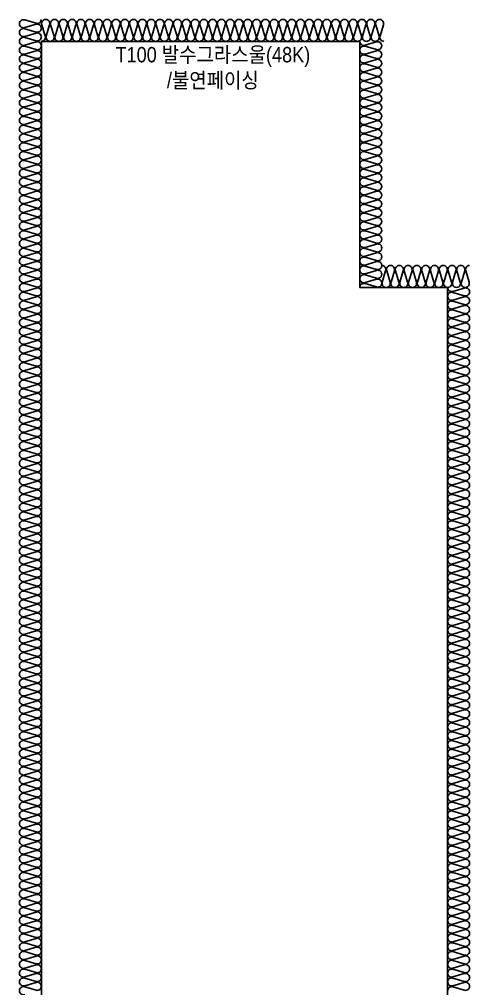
# Model space of a CAD drawing. Header units: millimetres. Extents: x 19868 to 801382, y -4805 to 85279.
# Drawn here: x 783338 to 785388, y 47988 to 52399 of the extents above; entities that cross this region are included whole.
import ezdxf
from ezdxf.enums import TextEntityAlignment as Align

# ---------------------------------------------------------------- set-up
doc = ezdxf.new("R2010")
doc.units = ezdxf.units.MM
doc.header["$LTSCALE"] = 250
doc.layers.add('ISL', color=251, linetype='Continuous')
doc.layers.add('NOPLOT-단열', color=225, linetype='Continuous', plot=False)
doc.styles.add('Gdim', font='')
doc.styles.get('Gdim').set_extended_font_data('Dotum')

msp = doc.modelspace()

# ---------------------------------------------------------------- linework, layer by layer
at = {"layer": 'ISL'}
for points in [[(783362.4, 47961.3, -1.372593), (783362.4, 47996.6), (783414, 47981.3, 0.509267), (783438.2, 47999, 0.509267), (783414, 48016.6), (783362.4, 48001.3, -1.372593), (783362.4, 48036.6), (783414, 48021.3, 0.509267), (783438.2, 48039, 0.509267), (783414, 48056.6), (783362.4, 48041.3, -1.372593), (783362.4, 48076.6), (783414, 48061.3, 0.509267), (783438.2, 48079, 0.509267), (783414, 48096.6), (783362.4, 48081.3, -1.372593), (783362.4, 48116.6), (783414, 48101.3, 0.509267), (783438.2, 48119, 0.509267), (783414, 48136.6), (783362.4, 48121.3, -1.372593), (783362.4, 48156.6), (783414, 48141.3, 0.509267), (783438.2, 48159, 0.509267), (783414, 48176.6), (783362.4, 48161.3, -1.372593), (783362.4, 48196.6), (783414, 48181.3, 0.509267), (783438.2, 48199, 0.509267), (783414, 48216.6), (783362.4, 48201.3, -1.372593), (783362.4, 48236.6), (783414, 48221.3, 0.509267), (783438.2, 48239, 0.509267), (783414, 48256.6), (783362.4, 48241.3, -1.372593), (783362.4, 48276.6), (783414, 48261.3, 0.509267), (783438.2, 48279, 0.509267), (783414, 48296.6), (783362.4, 48281.3, -1.372593), (783362.4, 48316.6), (783414, 48301.3, 0.509267), (783438.2, 48319, 0.509267), (783414, 48336.6), (783362.4, 48321.3, -1.372593), (783362.4, 48356.6), (783414, 48341.3, 0.509267), (783438.2, 48359, 0.509267), (783414, 48376.6), (783362.4, 48361.3, -1.372593), (783362.4, 48396.6), (783414, 48381.3, 0.509267), (783438.2, 48399, 0.509267), (783414, 48416.6), (783362.4, 48401.3, -1.372593), (783362.4, 48436.6), (783414, 48421.3, 0.509267), (783438.2, 48439, 0.509267), (783414, 48456.6), (783362.4, 48441.3, -1.372593), (783362.4, 48476.6), (783414, 48461.3, 0.509267), (783438.2, 48479, 0.509267), (783414, 48496.6), (783362.4, 48481.3, -1.372593), (783362.4, 48516.6), (783414, 48501.3, 0.509267), (783438.2, 48519, 0.509267), (783414, 48536.6), (783362.4, 48521.3, -1.372593), (783362.4, 48556.6), (783414, 48541.3, 0.509267), (783438.2, 48559, 0.509267), (783414, 48576.6), (783362.4, 48561.3, -1.372593), (783362.4, 48596.6), (783414, 48581.3, 0.509267), (783438.2, 48599, 0.509267), (783414, 48616.6), (783362.4, 48601.3, -1.372593), (783362.4, 48636.6), (783414, 48621.3, 0.509267), (783438.2, 48639, 0.509267), (783414, 48656.6), (783362.4, 48641.3, -1.372593), (783362.4, 48676.6), (783414, 48661.3, 0.509267), (783438.2, 48679, 0.509267), (783414, 48696.6), (783362.4, 48681.3, -1.372593), (783362.4, 48716.6), (783414, 48701.3, 0.509267), (783438.2, 48719, 0.509267), (783414, 48736.6), (783362.4, 48721.3, -1.372593), (783362.4, 48756.6), (783414, 48741.3, 0.509267), (783438.2, 48759, 0.509267), (783414, 48776.6), (783362.4, 48761.3, -1.372593), (783362.4, 48796.6), (783414, 48781.3, 0.509267), (783438.2, 48799, 0.509267), (783414, 48816.6), (783362.4, 48801.3, -1.372593), (783362.4, 48836.6), (783414, 48821.3, 0.509267), (783438.2, 48839, 0.509267), (783414, 48856.6), (783362.4, 48841.3, -1.372593), (783362.4, 48876.6), (783414, 48861.3, 0.509267), (783438.2, 48879, 0.509267), (783414, 48896.6), (783362.4, 48881.3, -1.372593), (783362.4, 48916.6), (783414, 48901.3, 0.509267), (783438.2, 48919, 0.509267), (783414, 48936.6), (783362.4, 48921.3, -1.372593), (783362.4, 48956.6), (783414, 48941.3, 0.509267), (783438.2, 48959, 0.509267), (783414, 48976.6), (783362.4, 48961.3, -1.372593), (783362.4, 48996.6), (783414, 48981.3, 0.509267), (783438.2, 48999, 0.509267), (783414, 49016.6), (783362.4, 49001.3, -1.372593), (783362.4, 49036.6), (783414, 49021.3, 0.509267), (783438.2, 49039, 0.509267), (783414, 49056.6), (783362.4, 49041.3, -1.372593), (783362.4, 49076.6), (783414, 49061.3, 0.509267), (783438.2, 49079, 0.509267), (783414, 49096.6), (783362.4, 49081.3, -1.372593), (783362.4, 49116.6), (783414, 49101.3, 0.509267), (783438.2, 49119, 0.509267), (783414, 49136.6), (783362.4, 49121.3, -1.372593), (783362.4, 49156.6), (783414, 49141.3, 0.509267), (783438.2, 49159, 0.509267), (783414, 49176.6), (783362.4, 49161.3, -1.372593), (783362.4, 49196.6), (783414, 49181.3, 0.509267), (783438.2, 49199, 0.509267), (783414, 49216.6), (783362.4, 49201.3, -1.372593), (783362.4, 49236.6), (783414, 49221.3, 0.509267), (783438.2, 49239, 0.509267), (783414, 49256.6), (783362.4, 49241.3, -1.372593), (783362.4, 49276.6), (783414, 49261.3, 0.509267), (783438.2, 49279, 0.509267), (783414, 49296.6), (783362.4, 49281.3, -1.372593), (783362.4, 49316.6), (783414, 49301.3, 0.509267), (783438.2, 49319, 0.509267), (783414, 49336.6), (783362.4, 49321.3, -1.372593), (783362.4, 49356.6), (783414, 49341.3, 0.509267), (783438.2, 49359, 0.509267), (783414, 49376.6), (783362.4, 49361.3, -1.372593), (783362.4, 49396.6), (783414, 49381.3, 0.509267), (783438.2, 49399, 0.509267), (783414, 49416.6), (783362.4, 49401.3, -1.372593), (783362.4, 49436.6), (783414, 49421.3, 0.509267), (783438.2, 49439, 0.509267), (783414, 49456.6), (783362.4, 49441.3, -1.372593), (783362.4, 49476.6), (783414, 49461.3, 0.509267), (783438.2, 49479, 0.509267), (783414, 49496.6), (783362.4, 49481.3, -1.372593), (783362.4, 49516.6), (783414, 49501.3, 0.509267), (783438.2, 49519, 0.509267), (783414, 49536.6), (783362.4, 49521.3, -1.372593), (783362.4, 49556.6), (783414, 49541.3, 0.509267), (783438.2, 49559, 0.509267), (783414, 49576.6), (783362.4, 49561.3, -1.372593), (783362.4, 49596.6), (783414, 49581.3, 0.509267), (783438.2, 49599, 0.509267), (783414, 49616.6), (783362.4, 49601.3, -1.372593), (783362.4, 49636.6), (783414, 49621.3, 0.509267), (783438.2, 49639, 0.509267), (783414, 49656.6), (783362.4, 49641.3, -1.372593), (783362.4, 49676.6), (783414, 49661.3, 0.509267), (783438.2, 49679, 0.509267), (783414, 49696.6), (783362.4, 49681.3, -1.372593), (783362.4, 49716.6), (783414, 49701.3, 0.509267), (783438.2, 49719, 0.509267), (783414, 49736.6), (783362.4, 49721.3, -1.372593), (783362.4, 49756.6), (783414, 49741.3, 0.509267), (783438.2, 49759, 0.509267), (783414, 49776.6), (783362.4, 49761.3, -1.372593), (783362.4, 49796.6), (783414, 49781.3, 0.509267), (783438.2, 49799, 0.509267), (783414, 49816.6), (783362.4, 49801.3, -1.372593), (783362.4, 49836.6), (783414, 49821.3, 0.509267), (783438.2, 49839, 0.509267), (783414, 49856.6), (783362.4, 49841.3, -1.372593), (783362.4, 49876.6), (783414, 49861.3, 0.509267), (783438.2, 49879, 0.509267), (783414, 49896.6), (783362.4, 49881.3, -1.372593), (783362.4, 49916.6), (783414, 49901.3, 0.509267), (783438.2, 49919, 0.509267), (783414, 49936.6), (783362.4, 49921.3, -1.372593), (783362.4, 49956.6), (783414, 49941.3, 0.509267), (783438.2, 49959, 0.509267), (783414, 49976.6), (783362.4, 49961.3, -1.372593), (783362.4, 49996.6), (783414, 49981.3, 0.509267), (783438.2, 49999, 0.509267), (783414, 50016.6), (783362.4, 50001.3, -1.372593), (783362.4, 50036.6), (783414, 50021.3, 0.509267), (783438.2, 50039, 0.509267), (783414, 50056.6), (783362.4, 50041.3, -1.372593), (783362.4, 50076.6), (783414, 50061.3, 0.509267), (783438.2, 50079, 0.509267), (783414, 50096.6), (783362.4, 50081.3, -1.372593), (783362.4, 50116.6), (783414, 50101.3, 0.509267), (783438.2, 50119, 0.509267), (783414, 50136.6), (783362.4, 50121.3, -1.372593), (783362.4, 50156.6), (783414, 50141.3, 0.509267), (783438.2, 50159, 0.509267), (783414, 50176.6), (783362.4, 50161.3, -1.372593), (783362.4, 50196.6), (783414, 50181.3, 0.509267), (783438.2, 50199, 0.509267), (783414, 50216.6), (783362.4, 50201.3, -1.372593), (783362.4, 50236.6), (783414, 50221.3, 0.509267), (783438.2, 50239, 0.509267), (783414, 50256.6), (783362.4, 50241.3, -1.372593), (783362.4, 50276.6), (783414, 50261.3, 0.509267), (783438.2, 50279, 0.509267), (783414, 50296.6), (783362.4, 50281.3, -1.372593), (783362.4, 50316.6), (783414, 50301.3, 0.509267), (783438.2, 50319, 0.509267), (783414, 50336.6), (783362.4, 50321.3, -1.372593), (783362.4, 50356.6), (783414, 50341.3, 0.509267), (783438.2, 50359, 0.509267), (783414, 50376.6), (783362.4, 50361.3, -1.372593), (783362.4, 50396.6), (783414, 50381.3, 0.509267), (783438.2, 50399, 0.509267), (783414, 50416.6), (783362.4, 50401.3, -1.372593), (783362.4, 50436.6), (783414, 50421.3, 0.509267), (783438.2, 50439, 0.509267), (783414, 50456.6), (783362.4, 50441.3, -1.372593), (783362.4, 50476.6), (783414, 50461.3, 0.509267), (783438.2, 50479, 0.509267), (783414, 50496.6), (783362.4, 50481.3, -1.372593), (783362.4, 50516.6), (783414, 50501.3, 0.509267), (783438.2, 50519, 0.509267), (783414, 50536.6), (783362.4, 50521.3, -1.372593), (783362.4, 50556.6), (783414, 50541.3, 0.509267), (783438.2, 50559, 0.509267), (783414, 50576.6), (783362.4, 50561.3, -1.372593), (783362.4, 50596.6), (783414, 50581.3, 0.509267), (783438.2, 50599, 0.509267), (783414, 50616.6), (783362.4, 50601.3, -1.372593), (783362.4, 50636.6), (783414, 50621.3, 0.509267), (783438.2, 50639, 0.509267), (783414, 50656.6), (783362.4, 50641.3, -1.372593), (783362.4, 50676.6), (783414, 50661.3, 0.509267), (783438.2, 50679, 0.509267), (783414, 50696.6), (783362.4, 50681.3, -1.372593), (783362.4, 50716.6), (783414, 50701.3, 0.509267), (783438.2, 50719, 0.509267), (783414, 50736.6), (783362.4, 50721.3, -1.372593), (783362.4, 50756.6), (783414, 50741.3, 0.509267), (783438.2, 50759, 0.509267), (783414, 50776.6), (783362.4, 50761.3, -1.372593), (783362.4, 50796.6), (783414, 50781.3, 0.509267), (783438.2, 50799, 0.509267), (783414, 50816.6), (783362.4, 50801.3, -1.372593), (783362.4, 50836.6), (783414, 50821.3, 0.509267), (783438.2, 50839, 0.509267), (783414, 50856.6), (783362.4, 50841.3, -1.372593), (783362.4, 50876.6), (783414, 50861.3, 0.509267), (783438.2, 50879, 0.509267), (783414, 50896.6), (783362.4, 50881.3, -1.372593), (783362.4, 50916.6), (783414, 50901.3, 0.509267), (783438.2, 50919, 0.509267), (783414, 50936.6), (783362.4, 50921.3, -1.372593), (783362.4, 50956.6), (783414, 50941.3, 0.509267), (783438.2, 50959, 0.509267), (783414, 50976.6), (783362.4, 50961.3, -1.372593), (783362.4, 50996.6), (783414, 50981.3, 0.509267), (783438.2, 50999, 0.509267), (783414, 51016.6), (783362.4, 51001.3, -1.372593), (783362.4, 51036.6), (783414, 51021.3, 0.509267), (783438.2, 51039, 0.509267), (783414, 51056.6), (783362.4, 51041.3, -1.372593), (783362.4, 51076.6), (783414, 51061.3, 0.509267), (783438.2, 51079, 0.509267), (783414, 51096.6), (783362.4, 51081.3, -1.372593), (783362.4, 51116.6), (783414, 51101.3, 0.509267), (783438.2, 51119, 0.509267), (783414, 51136.6), (783362.4, 51121.3, -1.372593), (783362.4, 51156.6), (783414, 51141.3, 0.509267), (783438.2, 51159, 0.509267), (783414, 51176.6), (783362.4, 51161.3, -1.372593), (783362.4, 51196.6), (783414, 51181.3, 0.509267), (783438.2, 51199, 0.509267), (783414, 51216.6), (783362.4, 51201.3, -1.372593), (783362.4, 51236.6), (783414, 51221.3, 0.509267), (783438.2, 51239, 0.509267), (783414, 51256.6), (783362.4, 51241.3, -1.372593), (783362.4, 51276.6), (783414, 51261.3, 0.509267), (783438.2, 51279, 0.509267), (783414, 51296.6), (783362.4, 51281.3, -1.372593), (783362.4, 51316.6), (783414, 51301.3, 0.509267), (783438.2, 51319, 0.509267), (783414, 51336.6), (783362.4, 51321.3, -1.372593), (783362.4, 51356.6), (783414, 51341.3, 0.509267), (783438.2, 51359, 0.509267), (783414, 51376.6), (783362.4, 51361.3, -1.372593), (783362.4, 51396.6), (783414, 51381.3, 0.509267), (783438.2, 51399, 0.509267), (783414, 51416.6), (783362.4, 51401.3, -1.372593), (783362.4, 51436.6), (783414, 51421.3, 0.509267), (783438.2, 51439, 0.509267), (783414, 51456.6), (783362.4, 51441.3, -1.372593), (783362.4, 51476.6), (783414, 51461.3, 0.509267), (783438.2, 51479, 0.509267), (783414, 51496.6), (783362.4, 51481.3, -1.372593), (783362.4, 51516.6), (783414, 51501.3, 0.509267), (783438.2, 51519, 0.509267), (783414, 51536.6), (783362.4, 51521.3, -1.372593), (783362.4, 51556.6), (783414, 51541.3, 0.509267), (783438.2, 51559, 0.509267), (783414, 51576.6), (783362.4, 51561.3, -1.372593), (783362.4, 51596.6), (783414, 51581.3, 0.509267), (783438.2, 51599, 0.509267), (783414, 51616.6), (783362.4, 51601.3, -1.372593), (783362.4, 51636.6), (783414, 51621.3, 0.509267), (783438.2, 51639, 0.509267), (783414, 51656.6), (783362.4, 51641.3, -1.372593), (783362.4, 51676.6), (783414, 51661.3, 0.509267), (783438.2, 51679, 0.509267), (783414, 51696.6), (783362.4, 51681.3, -1.372593), (783362.4, 51716.6), (783414, 51701.3, 0.509267), (783438.2, 51719, 0.509267), (783414, 51736.6), (783362.4, 51721.3, -1.372593), (783362.4, 51756.6), (783414, 51741.3, 0.509267), (783438.2, 51759, 0.509267), (783414, 51776.6), (783362.4, 51761.3, -1.372593), (783362.4, 51796.6), (783414, 51781.3, 0.509267), (783438.2, 51799, 0.509267), (783414, 51816.6), (783362.4, 51801.3, -1.372593), (783362.4, 51836.6), (783414, 51821.3, 0.509267), (783438.2, 51839, 0.509267), (783414, 51856.6), (783362.4, 51841.3, -1.372593), (783362.4, 51876.6), (783414, 51861.3, 0.509267), (783438.2, 51879, 0.509267), (783414, 51896.6), (783362.4, 51881.3, -1.372593), (783362.4, 51916.6), (783414, 51901.3, 0.509267), (783438.2, 51919, 0.509267), (783414, 51936.6), (783362.4, 51921.3, -1.372593), (783362.4, 51956.6), (783414, 51941.3, 0.509267), (783438.2, 51959, 0.509267), (783414, 51976.6), (783362.4, 51961.3, -1.372593), (783362.4, 51996.6), (783414, 51981.3, 0.509267), (783438.2, 51999, 0.509267), (783414, 52016.6), (783362.4, 52001.3, -1.372593), (783362.4, 52036.6), (783414, 52021.3, 0.509267), (783438.2, 52039, 0.509267), (783414, 52056.6), (783362.4, 52041.3, -1.372593), (783362.4, 52076.6), (783414, 52061.3, 0.509267), (783438.2, 52079, 0.509267), (783414, 52096.6), (783362.4, 52081.3, -1.372593), (783362.4, 52116.6), (783414, 52101.3, 0.509267), (783438.2, 52119, 0.509267), (783414, 52136.6), (783362.4, 52121.3, -1.372593), (783362.4, 52156.6), (783414, 52141.3, 0.509267), (783438.2, 52159, 0.509267), (783414, 52176.6), (783362.4, 52161.3, -1.372593), (783362.4, 52196.6), (783414, 52181.3, 0.509267), (783438.2, 52199, 0.509267), (783414, 52216.6), (783362.4, 52201.3, -1.372593), (783362.4, 52236.6), (783414, 52221.3, 0.509267), (783438.2, 52239, 0.509267), (783414, 52256.6), (783362.4, 52241.3, -1.372593), (783362.4, 52276.6), (783414, 52261.3, 0.509267), (783438.2, 52279, 0.509267), (783414, 52296.6), (783362.4, 52281.3, -1.372593), (783362.4, 52316.6), (783414, 52301.3, 0.509267), (783438.2, 52319, 0.509267), (783414, 52336.6), (783362.4, 52321.3, -1.372593), (783362.4, 52356.6), (783414, 52341.3, 0.509267), (783438.2, 52359, 0.509267), (783414, 52376.6), (783362.4, 52361.3, -1.372593), (783362.4, 52396.6), (783414, 52381.3, 0.509267), (783438.2, 52399)], [(783438.2, 52298.9, 0.509267), (783455.9, 52323.2), (783440.6, 52374.7, -1.372593), (783475.9, 52374.7), (783460.6, 52323.2, 0.509267), (783478.2, 52298.9, 0.509267), (783495.9, 52323.2), (783480.6, 52374.7, -1.372593), (783515.9, 52374.7), (783500.6, 52323.2, 0.509267), (783518.2, 52298.9, 0.509267), (783535.9, 52323.2), (783520.6, 52374.7, -1.372593), (783555.9, 52374.7), (783540.6, 52323.2, 0.509267), (783558.2, 52298.9, 0.509267), (783575.9, 52323.2), (783560.6, 52374.7, -1.372593), (783595.9, 52374.7), (783580.6, 52323.2, 0.509267), (783598.2, 52298.9, 0.509267), (783615.9, 52323.2), (783600.6, 52374.7, -1.372593), (783635.9, 52374.7), (783620.6, 52323.2, 0.509267), (783638.2, 52298.9, 0.509267), (783655.9, 52323.2), (783640.6, 52374.7, -1.372593), (783675.9, 52374.7), (783660.6, 52323.2, 0.509267), (783678.2, 52298.9, 0.509267), (783695.9, 52323.2), (783680.6, 52374.7, -1.372593), (783715.9, 52374.7), (783700.6, 52323.2, 0.509267), (783718.2, 52298.9, 0.509267), (783735.9, 52323.2), (783720.6, 52374.7, -1.372593), (783755.9, 52374.7), (783740.6, 52323.2, 0.509267), (783758.2, 52298.9, 0.509267), (783775.9, 52323.2), (783760.6, 52374.7, -1.372593), (783795.9, 52374.7), (783780.6, 52323.2, 0.509267), (783798.2, 52298.9, 0.509267), (783815.9, 52323.2), (783800.6, 52374.7, -1.372593), (783835.9, 52374.7), (783820.6, 52323.2, 0.509267), (783838.2, 52298.9, 0.509267), (783855.9, 52323.2), (783840.6, 52374.7, -1.372593), (783875.9, 52374.7), (783860.6, 52323.2, 0.509267), (783878.2, 52298.9, 0.509267), (783895.9, 52323.2), (783880.6, 52374.7, -1.372593), (783915.9, 52374.7), (783900.6, 52323.2, 0.509267), (783918.2, 52298.9, 0.509267), (783935.9, 52323.2), (783920.6, 52374.7, -1.372593), (783955.9, 52374.7), (783940.6, 52323.2, 0.509267), (783958.2, 52298.9, 0.509267), (783975.9, 52323.2), (783960.6, 52374.7, -1.372593), (783995.9, 52374.7), (783980.6, 52323.2, 0.509267), (783998.2, 52298.9, 0.509267), (784015.9, 52323.2), (784000.6, 52374.7, -1.372593), (784035.9, 52374.7), (784020.6, 52323.2, 0.509267), (784038.2, 52298.9, 0.509267), (784055.9, 52323.2), (784040.6, 52374.7, -1.372593), (784075.9, 52374.7), (784060.6, 52323.2, 0.509267), (784078.2, 52298.9, 0.509267), (784095.9, 52323.2), (784080.6, 52374.7, -1.372593), (784115.9, 52374.7), (784100.6, 52323.2, 0.509267), (784118.2, 52298.9, 0.509267), (784135.9, 52323.2), (784120.6, 52374.7, -1.372593), (784155.9, 52374.7), (784140.6, 52323.2, 0.509267), (784158.2, 52298.9, 0.509267), (784175.9, 52323.2), (784160.6, 52374.7, -1.372593), (784195.9, 52374.7), (784180.6, 52323.2, 0.509267), (784198.2, 52298.9, 0.509267), (784215.9, 52323.2), (784200.6, 52374.7, -1.372593), (784235.9, 52374.7), (784220.6, 52323.2, 0.509267), (784238.2, 52298.9, 0.509267), (784255.9, 52323.2), (784240.6, 52374.7, -1.372593), (784275.9, 52374.7), (784260.6, 52323.2, 0.509267), (784278.2, 52298.9, 0.509267), (784295.9, 52323.2), (784280.6, 52374.7, -1.372593), (784315.9, 52374.7), (784300.6, 52323.2, 0.509267), (784318.2, 52298.9, 0.509267), (784335.9, 52323.2), (784320.6, 52374.7, -1.372593), (784355.9, 52374.7), (784340.6, 52323.2, 0.509267), (784358.2, 52298.9, 0.509267), (784375.9, 52323.2), (784360.6, 52374.7, -1.372593), (784395.9, 52374.7), (784380.6, 52323.2, 0.509267), (784398.2, 52298.9, 0.509267), (784415.9, 52323.2), (784400.6, 52374.7, -1.372593), (784435.9, 52374.7), (784420.6, 52323.2, 0.509267), (784438.2, 52298.9, 0.509267), (784455.9, 52323.2), (784440.6, 52374.7, -1.372593), (784475.9, 52374.7), (784460.6, 52323.2, 0.509267), (784478.2, 52298.9, 0.509267), (784495.9, 52323.2), (784480.6, 52374.7, -1.372593), (784515.9, 52374.7), (784500.6, 52323.2, 0.509267), (784518.2, 52298.9, 0.509267), (784535.9, 52323.2), (784520.6, 52374.7, -1.372593), (784555.9, 52374.7), (784540.6, 52323.2, 0.509267), (784558.2, 52298.9, 0.509267), (784575.9, 52323.2), (784560.6, 52374.7, -1.372593), (784595.9, 52374.7), (784580.6, 52323.2, 0.509267), (784598.2, 52298.9, 0.509267), (784615.9, 52323.2), (784600.6, 52374.7, -1.372593), (784635.9, 52374.7), (784620.6, 52323.2, 0.509267), (784638.2, 52298.9, 0.509267), (784655.9, 52323.2), (784640.6, 52374.7, -1.372593), (784675.9, 52374.7), (784660.6, 52323.2, 0.509267), (784678.2, 52298.9, 0.509267), (784695.9, 52323.2), (784680.6, 52374.7, -1.372593), (784715.9, 52374.7), (784700.6, 52323.2, 0.509267), (784718.2, 52298.9, 0.509267), (784735.9, 52323.2), (784720.6, 52374.7, -1.372593), (784755.9, 52374.7), (784740.6, 52323.2, 0.509267), (784758.2, 52298.9, 0.509267), (784775.9, 52323.2), (784760.6, 52374.7, -1.372593), (784795.9, 52374.7), (784780.6, 52323.2, 0.509267), (784798.2, 52298.9, 0.509267), (784815.9, 52323.2), (784800.6, 52374.7, -1.372593), (784835.9, 52374.7), (784820.6, 52323.2, 0.509267), (784838.2, 52298.9, 0.509267), (784855.9, 52323.2), (784840.6, 52374.7, -1.372593), (784875.9, 52374.7), (784860.6, 52323.2, 0.509267), (784878.2, 52298.9, 0.509267), (784895.9, 52323.2), (784880.6, 52374.7, -1.372593), (784915.9, 52374.7), (784900.6, 52323.2, 0.509267), (784918.2, 52298.9, 0.509267), (784935.9, 52323.2), (784920.6, 52374.7, -1.372593), (784955.9, 52374.7), (784940.6, 52323.2, 0.509267), (784958.2, 52298.9, 0.509267), (784975.9, 52323.2), (784960.6, 52374.7, -1.372593), (784995.9, 52374.7), (784980.6, 52323.2, 0.509267), (784998.2, 52298.9)], [(784888.2, 52298.9, 0.509267), (784912.4, 52281.3), (784964, 52296.6, -1.372593), (784964, 52261.3), (784912.4, 52276.6, 0.509267), (784888.2, 52258.9, 0.509267), (784912.4, 52241.3), (784964, 52256.6, -1.372593), (784964, 52221.3), (784912.4, 52236.6, 0.509267), (784888.2, 52218.9, 0.509267), (784912.4, 52201.3), (784964, 52216.6, -1.372593), (784964, 52181.3), (784912.4, 52196.6, 0.509267), (784888.2, 52178.9, 0.509267), (784912.4, 52161.3), (784964, 52176.6, -1.372593), (784964, 52141.3), (784912.4, 52156.6, 0.509267), (784888.2, 52138.9, 0.509267), (784912.4, 52121.3), (784964, 52136.6, -1.372593), (784964, 52101.3), (784912.4, 52116.6, 0.509267), (784888.2, 52098.9, 0.509267), (784912.4, 52081.3), (784964, 52096.6, -1.372593), (784964, 52061.3), (784912.4, 52076.6, 0.509267), (784888.2, 52058.9, 0.509267), (784912.4, 52041.3), (784964, 52056.6, -1.372593), (784964, 52021.3), (784912.4, 52036.6, 0.509267), (784888.2, 52018.9, 0.509267), (784912.4, 52001.3), (784964, 52016.6, -1.372593), (784964, 51981.3), (784912.4, 51996.6, 0.509267), (784888.2, 51978.9, 0.509267), (784912.4, 51961.3), (784964, 51976.6, -1.372593), (784964, 51941.3), (784912.4, 51956.6, 0.509267), (784888.2, 51938.9, 0.509267), (784912.4, 51921.3), (784964, 51936.6, -1.372593), (784964, 51901.3), (784912.4, 51916.6, 0.509267), (784888.2, 51898.9, 0.509267), (784912.4, 51881.3), (784964, 51896.6, -1.372593), (784964, 51861.3), (784912.4, 51876.6, 0.509267), (784888.2, 51858.9, 0.509267), (784912.4, 51841.3), (784964, 51856.6, -1.372593), (784964, 51821.3), (784912.4, 51836.6, 0.509267), (784888.2, 51818.9, 0.509267), (784912.4, 51801.3), (784964, 51816.6, -1.372593), (784964, 51781.3), (784912.4, 51796.6, 0.509267), (784888.2, 51778.9, 0.509267), (784912.4, 51761.3), (784964, 51776.6, -1.372593), (784964, 51741.3), (784912.4, 51756.6, 0.509267), (784888.2, 51738.9, 0.509267), (784912.4, 51721.3), (784964, 51736.6, -1.372593), (784964, 51701.3), (784912.4, 51716.6, 0.509267), (784888.2, 51698.9, 0.509267), (784912.4, 51681.3), (784964, 51696.6, -1.372593), (784964, 51661.3), (784912.4, 51676.6, 0.509267), (784888.2, 51658.9, 0.509267), (784912.4, 51641.3), (784964, 51656.6, -1.372593), (784964, 51621.3), (784912.4, 51636.6, 0.509267), (784888.2, 51618.9, 0.509267), (784912.4, 51601.3), (784964, 51616.6, -1.372593), (784964, 51581.3), (784912.4, 51596.6, 0.509267), (784888.2, 51578.9, 0.509267), (784912.4, 51561.3), (784964, 51576.6, -1.372593), (784964, 51541.3), (784912.4, 51556.6, 0.509267), (784888.2, 51538.9, 0.509267), (784912.4, 51521.3), (784964, 51536.6, -1.372593), (784964, 51501.3), (784912.4, 51516.6, 0.509267), (784888.2, 51498.9, 0.509267), (784912.4, 51481.3), (784964, 51496.6, -1.372593), (784964, 51461.3), (784912.4, 51476.6, 0.509267), (784888.2, 51458.9, 0.509267), (784912.4, 51441.3), (784964, 51456.6, -1.372593), (784964, 51421.3), (784912.4, 51436.6, 0.509267), (784888.2, 51418.9, 0.509267), (784912.4, 51401.2), (784964, 51416.6, -1.372593), (784964, 51381.2), (784912.4, 51396.6, 0.509267), (784888.2, 51378.9)], [(784888.2, 51178.9, -0.5087), (784912.4, 51196.6), (784964, 51181.2, 1.372593), (784964, 51216.6), (784912.4, 51201.2, -0.509267), (784888.2, 51218.9, -0.509267), (784912.4, 51236.6), (784964, 51221.2, 1.372593), (784964, 51256.6), (784912.4, 51241.2, -0.509267), (784888.2, 51258.9, -0.509267), (784912.4, 51276.6), (784964, 51261.2, 1.372593), (784964, 51296.6), (784912.4, 51281.2, -0.509267), (784888.2, 51298.9, -0.509267), (784912.4, 51316.6), (784964, 51301.2, 1.372593), (784964, 51336.6), (784912.4, 51321.2, -0.509267), (784888.2, 51338.9, -0.509267), (784912.4, 51356.6), (784964, 51341.2, 1.372593), (784964, 51376.6), (784912.4, 51361.2, -0.509267), (784888.2, 51378.9, -0.509267), (784912.4, 51396.6), (784964, 51381.2, 1.372593), (784964, 51416.6), (784912.4, 51401.2, -0.509267), (784888.2, 51418.9)], [(784988.2, 51278.9, -0.509267), (785005.9, 51254.7), (784990.6, 51203.2, 1.372593), (785025.9, 51203.2), (785010.6, 51254.7, -0.509267), (785028.2, 51278.9, -0.509267), (785045.9, 51254.7), (785030.6, 51203.2, 1.372593), (785065.9, 51203.2), (785050.6, 51254.7, -0.509267), (785068.2, 51278.9, -0.509267), (785085.9, 51254.7), (785070.6, 51203.2, 1.372593), (785105.9, 51203.2), (785090.6, 51254.7, -0.509267), (785108.2, 51278.9, -0.509267), (785125.9, 51254.7), (785110.6, 51203.2, 1.372593), (785145.9, 51203.2), (785130.6, 51254.7, -0.509267), (785148.2, 51278.9, -0.509267), (785165.9, 51254.7), (785150.6, 51203.2, 1.372593), (785185.9, 51203.2), (785170.6, 51254.7, -0.509267), (785188.2, 51278.9, -0.509267), (785205.9, 51254.7), (785190.6, 51203.2, 1.372593), (785225.9, 51203.2), (785210.6, 51254.7, -0.509267), (785228.2, 51278.9, -0.509267), (785245.9, 51254.7), (785230.6, 51203.2, 1.372593), (785265.9, 51203.2), (785250.6, 51254.7, -0.509267), (785268.2, 51278.9, -0.509267), (785285.9, 51254.7), (785270.6, 51203.2, 1.372593), (785305.9, 51203.2), (785290.6, 51254.7, -0.509267), (785308.2, 51278.9, -0.509267), (785325.9, 51254.7), (785310.6, 51203.2, 1.372593), (785345.9, 51203.2), (785330.6, 51254.7, -0.509267), (785348.2, 51278.9, -0.509267), (785365.9, 51254.7), (785350.6, 51203.2, 1.372593), (785385.9, 51203.2), (785370.6, 51254.7, -0.509267), (785388.2, 51278.9)], [(785288.2, 51178.9, 0.00027), (785288.2, 51178.9, 0.509267), (785312.4, 51161.3), (785364, 51176.6, -1.372593), (785364, 51141.3), (785312.4, 51156.6, 0.509267), (785288.2, 51138.9, 0.509267), (785312.4, 51121.3), (785364, 51136.6, -1.372593), (785364, 51101.3), (785312.4, 51116.6, 0.509267), (785288.2, 51098.9, 0.509267), (785312.4, 51081.3), (785364, 51096.6, -1.372593), (785364, 51061.3), (785312.4, 51076.6, 0.509267), (785288.2, 51058.9, 0.509267), (785312.4, 51041.3), (785364, 51056.6, -1.372593), (785364, 51021.3), (785312.4, 51036.6, 0.509267), (785288.2, 51018.9, 0.509267), (785312.4, 51001.3), (785364, 51016.6, -1.372593), (785364, 50981.3), (785312.4, 50996.6, 0.509267), (785288.2, 50978.9, 0.509267), (785312.4, 50961.3), (785364, 50976.6, -1.372593), (785364, 50941.3), (785312.4, 50956.6, 0.509267), (785288.2, 50938.9, 0.509267), (785312.4, 50921.3), (785364, 50936.6, -1.372593), (785364, 50901.3), (785312.4, 50916.6, 0.509267), (785288.2, 50898.9, 0.509267), (785312.4, 50881.3), (785364, 50896.6, -1.372593), (785364, 50861.3), (785312.4, 50876.6, 0.509267), (785288.2, 50858.9, 0.509267), (785312.4, 50841.3), (785364, 50856.6, -1.372593), (785364, 50821.3), (785312.4, 50836.6, 0.509267), (785288.2, 50818.9, 0.509267), (785312.4, 50801.3), (785364, 50816.6, -1.372593), (785364, 50781.3), (785312.4, 50796.6, 0.509267), (785288.2, 50778.9, 0.509267), (785312.4, 50761.3), (785364, 50776.6, -1.372593), (785364, 50741.3), (785312.4, 50756.6, 0.509267), (785288.2, 50738.9, 0.509267), (785312.4, 50721.3), (785364, 50736.6, -1.372593), (785364, 50701.3), (785312.4, 50716.6, 0.509267), (785288.2, 50698.9, 0.509267), (785312.4, 50681.3), (785364, 50696.6, -1.372593), (785364, 50661.3), (785312.4, 50676.6, 0.509267), (785288.2, 50658.9, 0.509267), (785312.4, 50641.3), (785364, 50656.6, -1.372593), (785364, 50621.3), (785312.4, 50636.6, 0.509267), (785288.2, 50618.9, 0.509267), (785312.4, 50601.3), (785364, 50616.6, -1.372593), (785364, 50581.3), (785312.4, 50596.6, 0.509267), (785288.2, 50578.9, 0.509267), (785312.4, 50561.3), (785364, 50576.6, -1.372593), (785364, 50541.3), (785312.4, 50556.6, 0.509267), (785288.2, 50538.9, 0.509267), (785312.4, 50521.3), (785364, 50536.6, -1.372593), (785364, 50501.3), (785312.4, 50516.6, 0.509267), (785288.2, 50498.9, 0.509267), (785312.4, 50481.3), (785364, 50496.6, -1.372593), (785364, 50461.3), (785312.4, 50476.6, 0.509267), (785288.2, 50458.9, 0.509267), (785312.4, 50441.3), (785364, 50456.6, -1.372593), (785364, 50421.3), (785312.4, 50436.6, 0.509267), (785288.2, 50418.9, 0.509267), (785312.4, 50401.3), (785364, 50416.6, -1.372593), (785364, 50381.3), (785312.4, 50396.6, 0.509267), (785288.2, 50378.9, 0.509267), (785312.4, 50361.3), (785364, 50376.6, -1.372593), (785364, 50341.3), (785312.4, 50356.6, 0.509267), (785288.2, 50338.9, 0.509267), (785312.4, 50321.3), (785364, 50336.6, -1.372593), (785364, 50301.3), (785312.4, 50316.6, 0.509267), (785288.2, 50298.9, 0.509267), (785312.4, 50281.3), (785364, 50296.6, -1.372593), (785364, 50261.3), (785312.4, 50276.6, 0.509267), (785288.2, 50258.9, 0.509267), (785312.4, 50241.3), (785364, 50256.6, -1.372593), (785364, 50221.3), (785312.4, 50236.6, 0.509267), (785288.2, 50218.9, 0.509267), (785312.4, 50201.3), (785364, 50216.6, -1.372593), (785364, 50181.3), (785312.4, 50196.6, 0.509267), (785288.2, 50178.9, 0.509267), (785312.4, 50161.3), (785364, 50176.6, -1.372593), (785364, 50141.3), (785312.4, 50156.6, 0.509267), (785288.2, 50138.9, 0.509267), (785312.4, 50121.3), (785364, 50136.6, -1.372593), (785364, 50101.3), (785312.4, 50116.6, 0.509267), (785288.2, 50098.9, 0.509267), (785312.4, 50081.3), (785364, 50096.6, -1.372593), (785364, 50061.3), (785312.4, 50076.6, 0.509267), (785288.2, 50058.9, 0.509267), (785312.4, 50041.3), (785364, 50056.6, -1.372593), (785364, 50021.3), (785312.4, 50036.6, 0.509267), (785288.2, 50018.9, 0.509267), (785312.4, 50001.3), (785364, 50016.6, -1.372593), (785364, 49981.3), (785312.4, 49996.6, 0.509267), (785288.2, 49978.9, 0.509267), (785312.4, 49961.3), (785364, 49976.6, -1.372593), (785364, 49941.3), (785312.4, 49956.6, 0.509267), (785288.2, 49938.9, 0.509267), (785312.4, 49921.3), (785364, 49936.6, -1.372593), (785364, 49901.3), (785312.4, 49916.6, 0.509267), (785288.2, 49898.9, 0.509267), (785312.4, 49881.3), (785364, 49896.6, -1.372593), (785364, 49861.3), (785312.4, 49876.6, 0.509267), (785288.2, 49858.9, 0.509267), (785312.4, 49841.3), (785364, 49856.6, -1.372593), (785364, 49821.3), (785312.4, 49836.6, 0.509267), (785288.2, 49818.9, 0.509267), (785312.4, 49801.3), (785364, 49816.6, -1.372593), (785364, 49781.3), (785312.4, 49796.6, 0.509267), (785288.2, 49778.9, 0.509267), (785312.4, 49761.3), (785364, 49776.6, -1.372593), (785364, 49741.3), (785312.4, 49756.6, 0.509267), (785288.2, 49738.9, 0.509267), (785312.4, 49721.3), (785364, 49736.6, -1.372593), (785364, 49701.3), (785312.4, 49716.6, 0.509267), (785288.2, 49698.9, 0.509267), (785312.4, 49681.3), (785364, 49696.6, -1.372593), (785364, 49661.3), (785312.4, 49676.6, 0.509267), (785288.2, 49658.9, 0.509267), (785312.4, 49641.3), (785364, 49656.6, -1.372593), (785364, 49621.3), (785312.4, 49636.6, 0.509267), (785288.2, 49618.9, 0.509267), (785312.4, 49601.3), (785364, 49616.6, -1.372593), (785364, 49581.3), (785312.4, 49596.6, 0.509267), (785288.2, 49578.9, 0.509267), (785312.4, 49561.3), (785364, 49576.6, -1.372593), (785364, 49541.3), (785312.4, 49556.6, 0.509267), (785288.2, 49538.9, 0.509267), (785312.4, 49521.3), (785364, 49536.6, -1.372593), (785364, 49501.3), (785312.4, 49516.6, 0.509267), (785288.2, 49498.9, 0.509267), (785312.4, 49481.3), (785364, 49496.6, -1.372593), (785364, 49461.3), (785312.4, 49476.6, 0.509267), (785288.2, 49458.9, 0.509267), (785312.4, 49441.3), (785364, 49456.6, -1.372593), (785364, 49421.3), (785312.4, 49436.6, 0.509267), (785288.2, 49418.9, 0.509267), (785312.4, 49401.3), (785364, 49416.6, -1.372593), (785364, 49381.3), (785312.4, 49396.6, 0.509267), (785288.2, 49378.9, 0.509267), (785312.4, 49361.3), (785364, 49376.6, -1.372593), (785364, 49341.3), (785312.4, 49356.6, 0.509267), (785288.2, 49338.9, 0.509267), (785312.4, 49321.3), (785364, 49336.6, -1.372593), (785364, 49301.3), (785312.4, 49316.6, 0.509267), (785288.2, 49298.9, 0.509267), (785312.4, 49281.3), (785364, 49296.6, -1.372593), (785364, 49261.3), (785312.4, 49276.6, 0.509267), (785288.2, 49258.9, 0.509267), (785312.4, 49241.3), (785364, 49256.6, -1.372593), (785364, 49221.3), (785312.4, 49236.6, 0.509267), (785288.2, 49218.9, 0.509267), (785312.4, 49201.3), (785364, 49216.6, -1.372593), (785364, 49181.3), (785312.4, 49196.6, 0.509267), (785288.2, 49178.9, 0.509267), (785312.4, 49161.3), (785364, 49176.6, -1.372593), (785364, 49141.3), (785312.4, 49156.6, 0.509267), (785288.2, 49138.9, 0.509267), (785312.4, 49121.3), (785364, 49136.6, -1.372593), (785364, 49101.3), (785312.4, 49116.6, 0.509267), (785288.2, 49098.9, 0.509267), (785312.4, 49081.3), (785364, 49096.6, -1.372593), (785364, 49061.3), (785312.4, 49076.6, 0.509267), (785288.2, 49058.9, 0.509267), (785312.4, 49041.3), (785364, 49056.6, -1.372593), (785364, 49021.3), (785312.4, 49036.6, 0.509267), (785288.2, 49018.9, 0.509267), (785312.4, 49001.3), (785364, 49016.6, -1.372593), (785364, 48981.3), (785312.4, 48996.6, 0.509267), (785288.2, 48978.9, 0.509267), (785312.4, 48961.3), (785364, 48976.6, -1.372593), (785364, 48941.3), (785312.4, 48956.6, 0.509267), (785288.2, 48938.9, 0.509267), (785312.4, 48921.3), (785364, 48936.6, -1.372593), (785364, 48901.3), (785312.4, 48916.6, 0.509267), (785288.2, 48898.9, 0.509267), (785312.4, 48881.3), (785364, 48896.6, -1.372593), (785364, 48861.3), (785312.4, 48876.6, 0.509267), (785288.2, 48858.9, 0.509267), (785312.4, 48841.3), (785364, 48856.6, -1.372593), (785364, 48821.3), (785312.4, 48836.6, 0.509267), (785288.2, 48818.9, 0.509267), (785312.4, 48801.3), (785364, 48816.6, -1.372593), (785364, 48781.3), (785312.4, 48796.6, 0.509267), (785288.2, 48778.9, 0.509267), (785312.4, 48761.3), (785364, 48776.6, -1.372593), (785364, 48741.3), (785312.4, 48756.6, 0.509267), (785288.2, 48738.9, 0.509267), (785312.4, 48721.3), (785364, 48736.6, -1.372593), (785364, 48701.3), (785312.4, 48716.6, 0.509267), (785288.2, 48698.9, 0.509267), (785312.4, 48681.3), (785364, 48696.6, -1.372593), (785364, 48661.3), (785312.4, 48676.6, 0.509267), (785288.2, 48658.9, 0.509267), (785312.4, 48641.3), (785364, 48656.6, -1.372593), (785364, 48621.3), (785312.4, 48636.6, 0.509267), (785288.2, 48618.9, 0.509267), (785312.4, 48601.3), (785364, 48616.6, -1.372593), (785364, 48581.3), (785312.4, 48596.6, 0.509267), (785288.2, 48578.9, 0.509267), (785312.4, 48561.3), (785364, 48576.6, -1.372593), (785364, 48541.3), (785312.4, 48556.6, 0.509267), (785288.2, 48538.9, 0.509267), (785312.4, 48521.3), (785364, 48536.6, -1.372593), (785364, 48501.3), (785312.4, 48516.6, 0.509267), (785288.2, 48498.9, 0.509267), (785312.4, 48481.3), (785364, 48496.6, -1.372593), (785364, 48461.3), (785312.4, 48476.6, 0.509267), (785288.2, 48458.9, 0.509267), (785312.4, 48441.3), (785364, 48456.6, -1.372593), (785364, 48421.3), (785312.4, 48436.6, 0.509267), (785288.2, 48418.9, 0.509267), (785312.4, 48401.3), (785364, 48416.6, -1.372593), (785364, 48381.3), (785312.4, 48396.6, 0.509267), (785288.2, 48378.9, 0.509267), (785312.4, 48361.3), (785364, 48376.6, -1.372593), (785364, 48341.3), (785312.4, 48356.6, 0.509267), (785288.2, 48338.9, 0.509267), (785312.4, 48321.3), (785364, 48336.6, -1.372593), (785364, 48301.3), (785312.4, 48316.6, 0.509267), (785288.2, 48298.9, 0.509267), (785312.4, 48281.3), (785364, 48296.6, -1.372593), (785364, 48261.3), (785312.4, 48276.6, 0.509267), (785288.2, 48258.9, 0.509267), (785312.4, 48241.3), (785364, 48256.6, -1.372593), (785364, 48221.3), (785312.4, 48236.6, 0.509267), (785288.2, 48218.9, 0.509267), (785312.4, 48201.3), (785364, 48216.6, -1.372593), (785364, 48181.3), (785312.4, 48196.6, 0.509267), (785288.2, 48178.9, 0.509267), (785312.4, 48161.3), (785364, 48176.6, -1.372593), (785364, 48141.3), (785312.4, 48156.6, 0.509267), (785288.2, 48138.9, 0.509267), (785312.4, 48121.3), (785364, 48136.6, -1.372593), (785364, 48101.3), (785312.4, 48116.6, 0.509267), (785288.2, 48098.9, 0.509267), (785312.4, 48081.3), (785364, 48096.6, -1.372593), (785364, 48061.3), (785312.4, 48076.6, 0.509267), (785288.2, 48058.9, 0.509267), (785312.4, 48041.3), (785364, 48056.6, -1.372593), (785364, 48021.3), (785312.4, 48036.6, 0.509267), (785288.2, 48018.9, 0.509267), (785312.4, 48001.3), (785364, 48016.6, -1.372593), (785364, 47981.3), (785312.4, 47996.6, 0.509267), (785288.2, 47978.9, 0.509267)]]:
    msp.add_lwpolyline(points, format="xyb", dxfattribs=at)
msp.add_lwpolyline([(783438.2, 43778.9), (783438.2, 52298.9), (784888.2, 52298.9), (784888.2, 51178.9), (785288.2, 51178.9), (785288.2, 46608.9)], dxfattribs=at)

# ---------------------------------------------------------------- texts
at = {"layer": 'NOPLOT-단열', "style": 'Gdim', "width": 0.9}
for s, p in [('T100 발수그라스울(48K)', (784219.2, 52238.4)), ('/불연페이싱', (784219.2, 52121.9))]:
    msp.add_text(s, height=70, dxfattribs=at).set_placement(p, align=Align.MIDDLE_CENTER)

doc.saveas('drawing.dxf')
